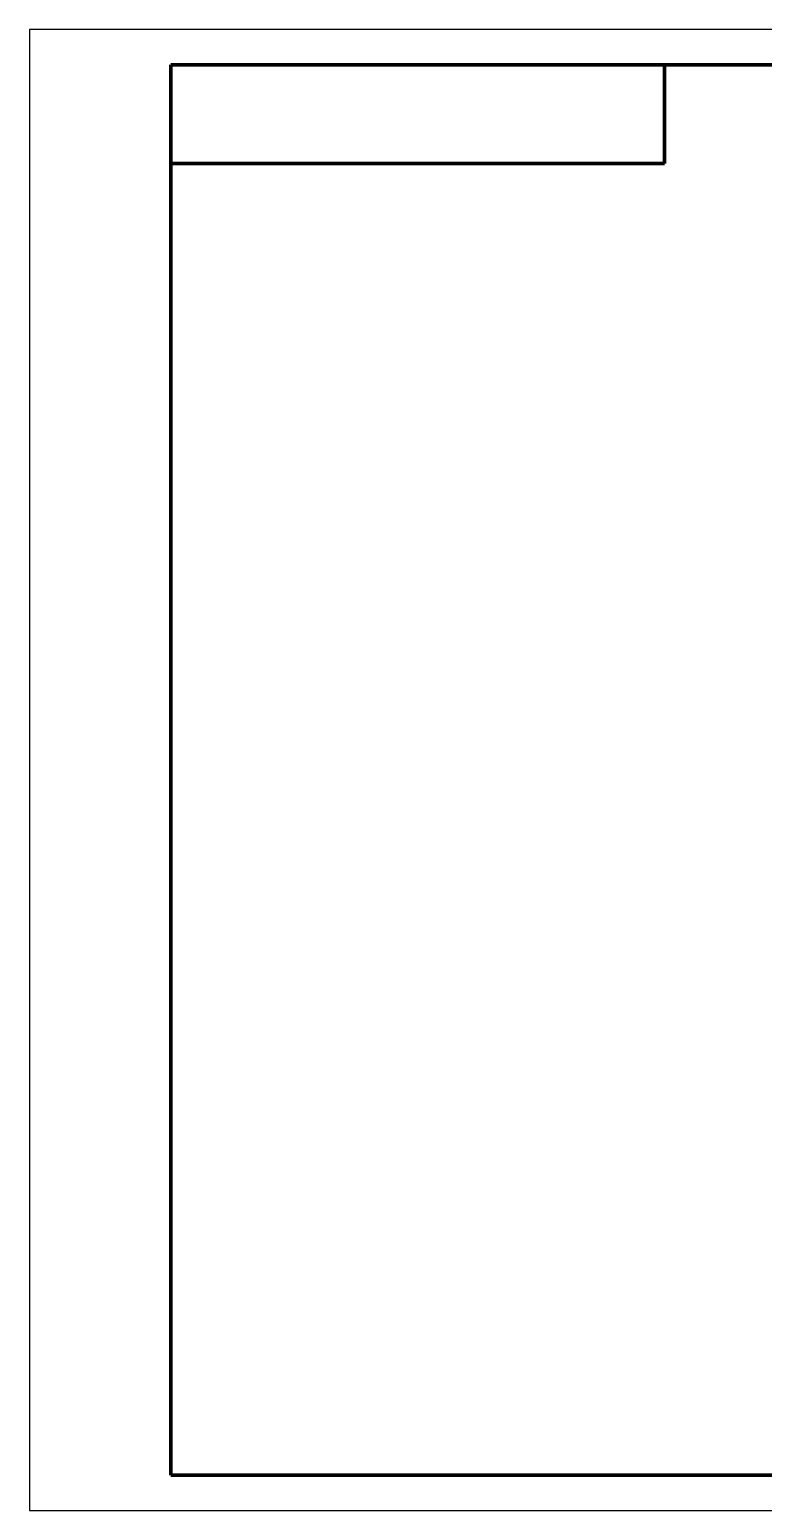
# Model space of a CAD drawing. Extents: x 0 to 297, y 0 to 210.
# Drawn here: x 0 to 104, y 0 to 210 of the extents above; entities that cross this region are included whole.
import ezdxf

# ---------------------------------------------------------------- set-up
doc = ezdxf.new("R2010")
doc.units = 0
doc.layers.get('0').update_dxf_attribs({"linetype": 'CONTINUOUS'})

msp = doc.modelspace()

# ---------------------------------------------------------------- linework, layer by layer
for p, q in [((297, 210), (0, 210)), ((0, 210), (0, 0)), ((0, 0), (0, 0)), ((0, 0), (0, 0)), ((0, 0), (0, 0)), ((0, 0), (0, 0)), ((0, 0), (297, 0))]:
    msp.add_line(p, q)
at = {"lineweight": 70}
for p, q in [((292, 205), (20, 205)), ((20, 205), (20, 5)), ((90, 205), (90, 191)), ((90, 191), (20, 191)), ((20, 5), (292, 5))]:
    msp.add_line(p, q, dxfattribs=at)

doc.saveas('drawing.dxf')
